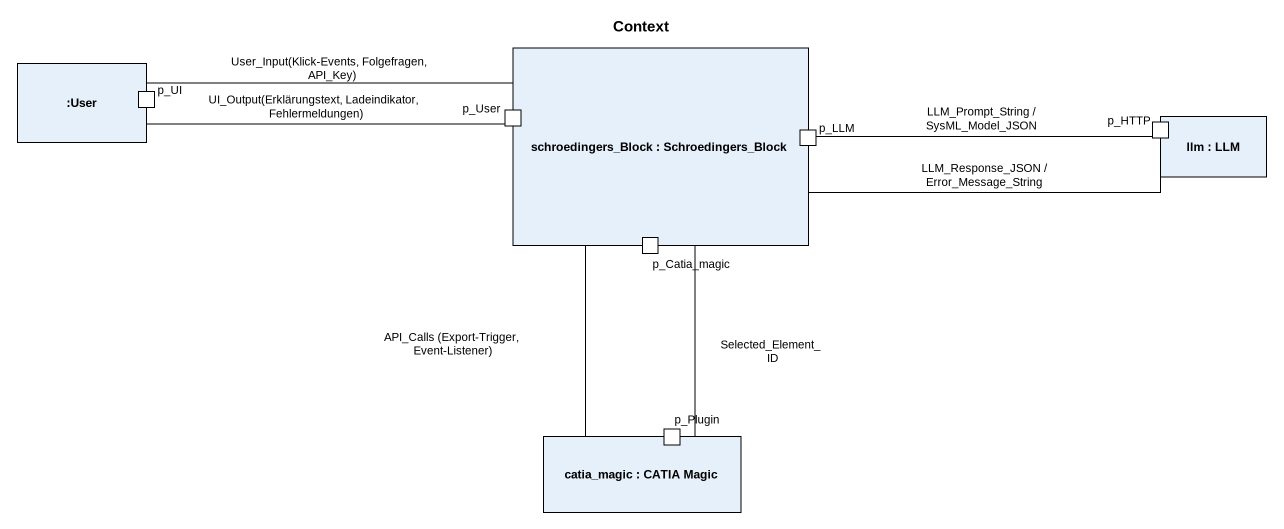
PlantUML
@startuml
title Context
rectangle "schroedingers_Block : Schroedingers_Block" as schroedingers_Block {
  port p_User
  port p_LLM
  port p_Catia_magic
}
rectangle ":User" as User {
  port p_UI
}
rectangle "llm : LLM" as llm {
  port p_HTTP
}
rectangle "catia_magic : CATIA Magic" as catia_magic {
  port p_Plugin
}
p_UI -right- p_User : User_Input(Klick-Events, Folgefragen, API_Key)
p_User -left- p_UI : UI_Output(Erklärungstext, Ladeindikator, Fehlermeldungen)
p_LLM -right- p_HTTP : LLM_Prompt_String / SysML_Model_JSON
p_HTTP -left- p_LLM : LLM_Response_JSON / Error_Message_String
p_Catia_magic -- p_Plugin : API_Calls (Export-Trigger, Event-Listener)
p_Plugin -up- p_Catia_magic : Selected_Element_ID
@enduml
